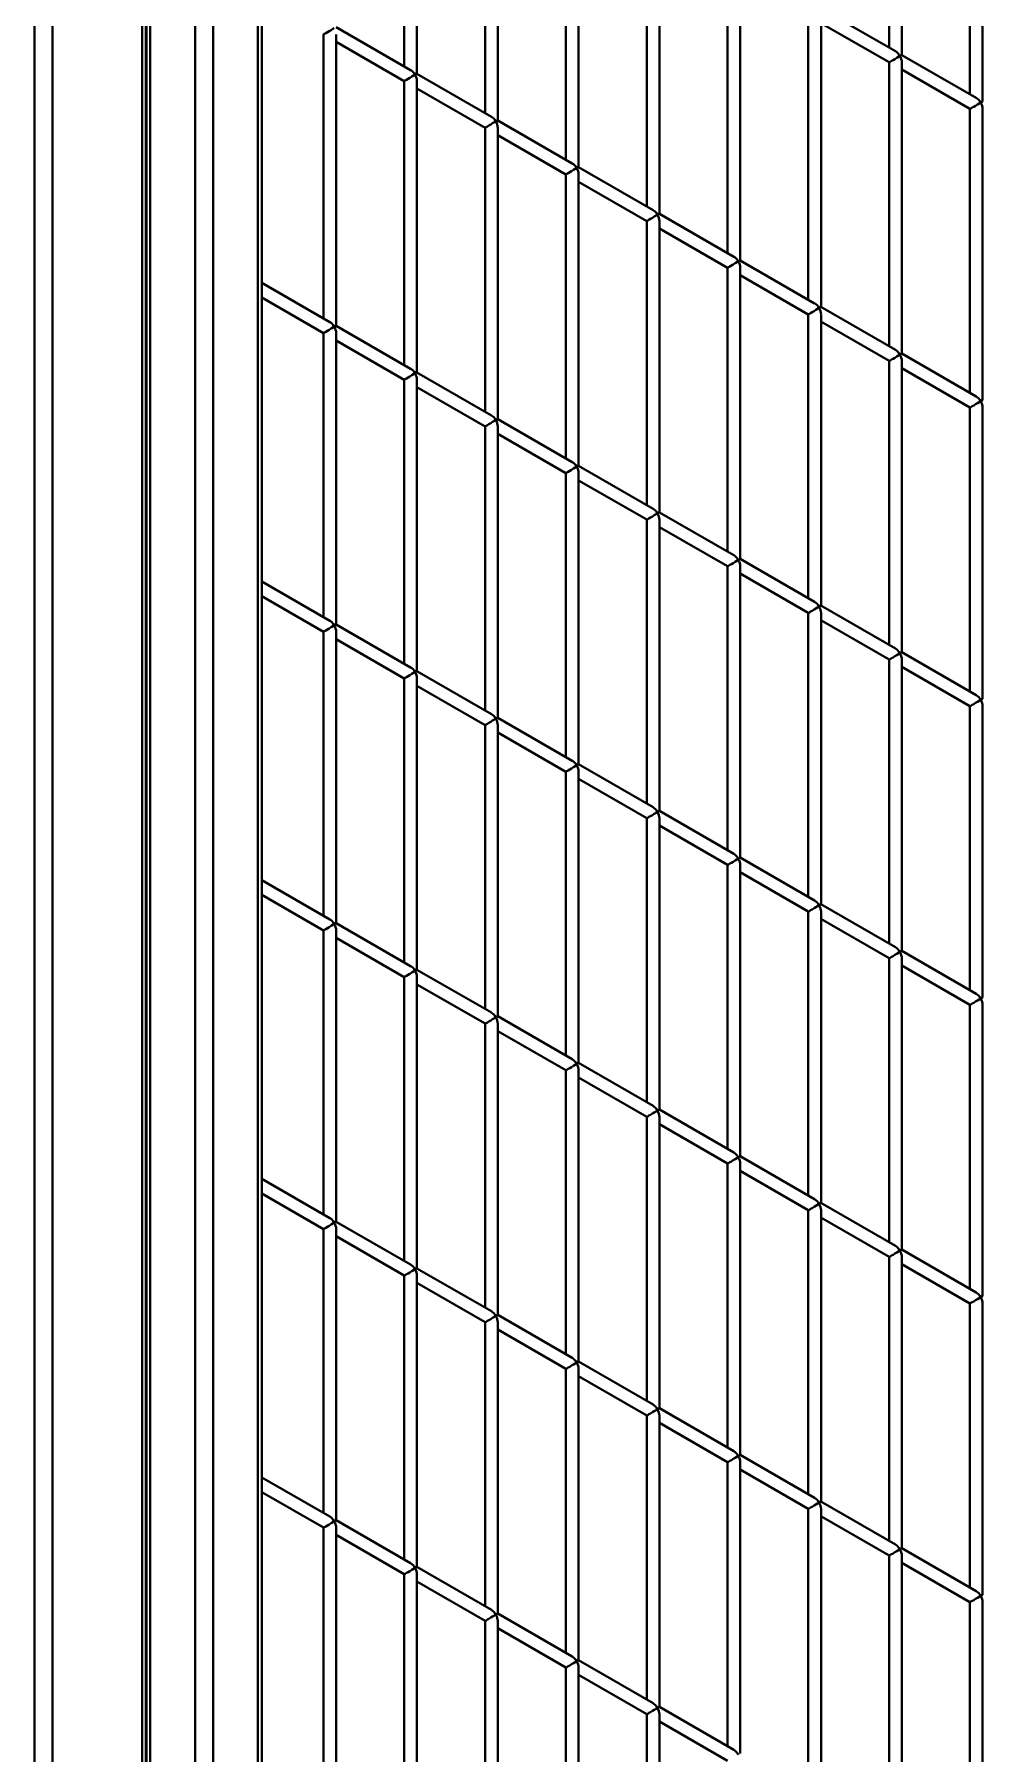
# Model space of a CAD drawing. Header units: millimetres. Extents: x 0 to 420, y 0 to 297.
# Drawn here: x 223.29 to 230.76, y 125.57 to 139.1 of the extents above; entities that cross this region are included whole.
import ezdxf

# ---------------------------------------------------------------- set-up
doc = ezdxf.new("R2010")
doc.units = ezdxf.units.MM

msp = doc.modelspace()

# ---------------------------------------------------------------- linework, layer by layer
at = {"color": 8, "linetype": 'Continuous', "lineweight": 40}
for p, q in [((223.2916, 115.5545), (223.2916, 147.7263)), ((223.433, 147.7263), (223.433, 115.5545)), ((224.1401, 115.1463), (224.1401, 147.3181)), ((224.2038, 142.1494), (224.2038, 118.9018))]:
    msp.add_line(p, q, dxfattribs=at)
at = {"color": 7, "linetype": 'Continuous', "lineweight": 40}
for p, q in [((224.1694, 115.1294), (224.1694, 147.2773)), ((224.5573, 115.763), (224.5573, 145.1584)), ((224.6987, 145.0768), (224.6987, 115.8446)), ((225.0523, 116.0488), (225.0523, 144.4644)), ((225.0816, 116.0657), (225.0816, 144.3659)), ((224.1745, 142.1428), (224.1745, 118.911)), ((230.0227, 141.1988), (230.0227, 138.9991)), ((230.1227, 138.9413), (230.1227, 141.1988)), ((226.2044, 141.0879), (226.2044, 138.8517)), ((226.3044, 138.794), (226.3044, 141.0879)), ((230.6591, 140.8314), (230.6591, 138.6317)), ((230.7591, 138.5739), (230.7591, 140.8314)), ((226.8408, 140.7205), (226.8408, 138.4843)), ((226.9408, 138.4266), (226.9408, 140.7205)), ((227.4772, 140.3531), (227.4772, 138.117)), ((227.5772, 138.0592), (227.5772, 140.3531)), ((228.1136, 139.9857), (228.1136, 137.7496)), ((228.2136, 137.6918), (228.2136, 139.9857)), ((228.75, 139.6184), (228.75, 137.3822)), ((228.85, 137.3245), (228.85, 139.6184)), ((230.0727, 138.9702), (229.4863, 139.3087)), ((229.3864, 139.251), (229.3864, 137.0148)), ((229.4863, 139.1932), (230.0227, 138.8836)), ((229.4864, 136.9571), (229.4864, 139.251)), ((225.568, 139.1036), (225.568, 136.8675)), ((226.2544, 138.8229), (225.668, 139.1614)), ((225.668, 136.8097), (225.668, 139.1036)), ((225.668, 139.0459), (226.2044, 138.7363)), ((230.7091, 138.6028), (230.1227, 138.9413)), ((226.8908, 138.4555), (226.3044, 138.794)), ((230.0227, 138.8836), (230.0227, 136.6474)), ((230.1227, 136.5897), (230.1227, 138.8836)), ((230.1227, 138.8259), (230.6591, 138.5162)), ((226.2044, 138.7363), (226.2044, 136.5001)), ((226.3044, 136.4424), (226.3044, 138.7363)), ((226.3044, 138.6785), (226.8408, 138.3689)), ((230.6591, 138.5162), (230.6591, 136.28)), ((230.7591, 136.2223), (230.7591, 138.5162)), ((226.8408, 138.3689), (226.8408, 136.1327)), ((227.5272, 138.0881), (226.9408, 138.4266)), ((226.9408, 136.075), (226.9408, 138.3689)), ((226.9408, 138.3111), (227.4772, 138.0015)), ((227.4772, 138.0015), (227.4772, 135.7653)), ((228.1636, 137.7207), (227.5772, 138.0592)), ((227.5772, 135.7076), (227.5772, 138.0015)), ((227.5772, 137.9438), (228.1136, 137.6341)), ((228.7999, 137.3533), (228.2136, 137.6918)), ((228.1136, 137.6341), (228.1136, 135.3979)), ((228.2136, 135.3402), (228.2136, 137.6341)), ((228.2136, 137.5764), (228.75, 137.2667)), ((229.4363, 136.9859), (228.85, 137.3245)), ((225.618, 136.8386), (225.0816, 137.1483)), ((228.75, 137.2667), (228.75, 135.0306)), ((228.85, 134.9728), (228.85, 137.2667)), ((228.85, 137.209), (229.3863, 136.8993)), ((225.0816, 137.0328), (225.568, 136.752)), ((229.3864, 136.8993), (229.3864, 134.6632)), ((230.0727, 136.6186), (229.4863, 136.9571)), ((229.4864, 134.6054), (229.4864, 136.8993)), ((225.568, 136.752), (225.568, 134.5158)), ((226.2544, 136.4712), (225.668, 136.8097)), ((225.668, 134.4581), (225.668, 136.752)), ((229.4863, 136.8416), (230.0227, 136.532)), ((225.668, 136.6943), (226.2044, 136.3846)), ((230.0227, 136.532), (230.0227, 134.2958)), ((230.7091, 136.2512), (230.1227, 136.5897)), ((230.1227, 134.2381), (230.1227, 136.532)), ((230.1227, 136.4742), (230.6591, 136.1646)), ((226.2044, 136.3846), (226.2044, 134.1485)), ((226.8908, 136.1038), (226.3044, 136.4424)), ((226.3044, 134.0907), (226.3044, 136.3846)), ((226.3044, 136.3269), (226.8408, 136.0172)), ((227.5272, 135.7365), (226.9408, 136.075)), ((230.6591, 136.1646), (230.6591, 133.9284)), ((230.7591, 133.8707), (230.7591, 136.1646)), ((226.8408, 136.0172), (226.8408, 133.7811)), ((226.9408, 133.7233), (226.9408, 136.0172)), ((226.9408, 135.9595), (227.4772, 135.6499)), ((227.4772, 135.6499), (227.4772, 133.4137)), ((228.1636, 135.3691), (227.5772, 135.7076)), ((227.5772, 133.356), (227.5772, 135.6499)), ((227.5772, 135.5921), (228.1136, 135.2825)), ((228.1136, 135.2825), (228.1136, 133.0463)), ((228.7999, 135.0017), (228.2136, 135.3402)), ((228.2136, 132.9886), (228.2136, 135.2825)), ((228.2136, 135.2247), (228.75, 134.9151)), ((229.4363, 134.6343), (228.85, 134.9728)), ((228.75, 134.9151), (228.75, 132.6789)), ((228.85, 132.6212), (228.85, 134.9151)), ((228.85, 134.8574), (229.3863, 134.5477)), ((225.618, 134.487), (225.0816, 134.7966)), ((225.0816, 134.6812), (225.568, 134.4004)), ((230.0727, 134.2669), (229.4863, 134.6054)), ((226.2544, 134.1196), (225.668, 134.4581)), ((229.3864, 134.5477), (229.3864, 132.3115)), ((229.4863, 134.49), (230.0227, 134.1803)), ((229.4864, 132.2538), (229.4864, 134.5477)), ((225.568, 134.4004), (225.568, 132.1642)), ((225.668, 132.1065), (225.668, 134.4004)), ((225.668, 134.3426), (226.2044, 134.033)), ((230.0227, 134.1803), (230.0227, 131.9441)), ((230.7091, 133.8995), (230.1227, 134.2381)), ((230.1227, 131.8864), (230.1227, 134.1803)), ((226.2044, 134.033), (226.2044, 131.7968)), ((226.8908, 133.7522), (226.3044, 134.0907)), ((226.3044, 131.7391), (226.3044, 134.033)), ((230.1227, 134.1226), (230.6591, 133.8129)), ((226.3044, 133.9753), (226.8408, 133.6656)), ((230.6591, 133.8129), (230.6591, 131.5768)), ((230.7591, 131.519), (230.7591, 133.8129)), ((226.8408, 133.6656), (226.8408, 131.4294)), ((227.5272, 133.3848), (226.9408, 133.7233)), ((226.9408, 131.3717), (226.9408, 133.6656)), ((226.9408, 133.6079), (227.4772, 133.2982)), ((228.1636, 133.0174), (227.5772, 133.356)), ((227.4772, 133.2982), (227.4772, 131.062)), ((227.5772, 131.0043), (227.5772, 133.2982)), ((227.5772, 133.2405), (228.1136, 132.9308)), ((228.7999, 132.6501), (228.2136, 132.9886)), ((228.1136, 132.9308), (228.1136, 130.6947)), ((228.2136, 130.6369), (228.2136, 132.9308)), ((228.2136, 132.8731), (228.75, 132.5634)), ((228.75, 132.5634), (228.75, 130.3273)), ((229.4363, 132.2827), (228.85, 132.6212)), ((228.85, 130.2695), (228.85, 132.5634)), ((225.618, 132.1353), (225.0816, 132.445)), ((228.85, 132.5057), (229.3863, 132.1961)), ((225.0816, 132.3295), (225.568, 132.0487)), ((229.3864, 132.1961), (229.3864, 129.9599)), ((230.0727, 131.9153), (229.4863, 132.2538)), ((229.4863, 132.1383), (230.0227, 131.8287)), ((229.4864, 129.9022), (229.4864, 132.1961)), ((225.568, 132.0487), (225.568, 129.8126)), ((226.2544, 131.7679), (225.668, 132.1065)), ((225.668, 129.7548), (225.668, 132.0487)), ((225.668, 131.991), (226.2044, 131.6813)), ((230.7091, 131.5479), (230.1227, 131.8864)), ((226.8908, 131.4006), (226.3044, 131.7391)), ((230.0227, 131.8287), (230.0227, 129.5925)), ((230.1227, 129.5348), (230.1227, 131.8287)), ((230.1227, 131.771), (230.6591, 131.4613)), ((226.2044, 131.6813), (226.2044, 129.4452)), ((226.3044, 129.3874), (226.3044, 131.6813)), ((226.3044, 131.6236), (226.8408, 131.314)), ((230.6591, 131.4613), (230.6591, 129.2251)), ((230.7591, 129.1674), (230.7591, 131.4613)), ((226.8408, 131.314), (226.8408, 129.0778)), ((227.5272, 131.0332), (226.9408, 131.3717)), ((226.9408, 129.0201), (226.9408, 131.314)), ((226.9408, 131.2562), (227.4772, 130.9466)), ((227.4772, 130.9466), (227.4772, 128.7104)), ((228.1636, 130.6658), (227.5772, 131.0043)), ((227.5772, 128.6527), (227.5772, 130.9466)), ((227.5772, 130.8888), (228.1136, 130.5792)), ((228.7999, 130.2984), (228.2136, 130.6369)), ((228.1136, 130.5792), (228.1136, 128.343)), ((228.2136, 128.2853), (228.2136, 130.5792)), ((228.2136, 130.5215), (228.75, 130.2118)), ((229.4363, 129.931), (228.85, 130.2695)), ((228.75, 130.2118), (228.75, 127.9756)), ((228.85, 127.9179), (228.85, 130.2118)), ((228.85, 130.1541), (229.3863, 129.8444)), ((225.618, 129.7837), (225.0816, 130.0933)), ((225.0816, 129.9779), (225.568, 129.6971)), ((229.3864, 129.8444), (229.3864, 127.6083)), ((230.0727, 129.5636), (229.4863, 129.9022)), ((229.4864, 127.5505), (229.4864, 129.8444)), ((225.568, 129.6971), (225.568, 127.4609)), ((226.2544, 129.4163), (225.668, 129.7548)), ((225.668, 127.4032), (225.668, 129.6971)), ((229.4863, 129.7867), (230.0227, 129.477)), ((225.668, 129.6394), (226.2044, 129.3297)), ((230.0227, 129.477), (230.0227, 127.2409)), ((230.7091, 129.1963), (230.1227, 129.5348)), ((230.1227, 127.1831), (230.1227, 129.477)), ((230.1227, 129.4193), (230.6591, 129.1097)), ((226.2044, 129.3297), (226.2044, 127.0935)), ((226.8908, 129.0489), (226.3044, 129.3874)), ((226.3044, 127.0358), (226.3044, 129.3297)), ((226.3044, 129.272), (226.8408, 128.9623)), ((227.5272, 128.6815), (226.9408, 129.0201)), ((230.6591, 129.1097), (230.6591, 126.8735)), ((230.7591, 126.8158), (230.7591, 129.1097)), ((226.8408, 128.9623), (226.8408, 126.7262)), ((226.9408, 126.6684), (226.9408, 128.9623)), ((226.9408, 128.9046), (227.4772, 128.5949)), ((228.1636, 128.3142), (227.5772, 128.6527)), ((227.4772, 128.5949), (227.4772, 126.3588)), ((227.5772, 126.301), (227.5772, 128.5949)), ((227.5772, 128.5372), (228.1136, 128.2276)), ((228.1136, 128.2276), (228.1136, 125.9914)), ((228.7999, 127.9468), (228.2136, 128.2853)), ((228.2136, 125.9337), (228.2136, 128.2276)), ((228.2136, 128.1698), (228.75, 127.8602)), ((228.75, 127.8602), (228.75, 125.624)), ((229.4363, 127.5794), (228.85, 127.9179)), ((228.85, 125.5663), (228.85, 127.8602)), ((228.85, 127.8024), (229.3863, 127.4928)), ((225.618, 127.4321), (225.0816, 127.7417)), ((225.0816, 127.6262), (225.568, 127.3455)), ((230.0727, 127.212), (229.4863, 127.5505)), ((226.2544, 127.0647), (225.668, 127.4032)), ((229.3864, 127.4928), (229.3864, 125.2566)), ((229.4863, 127.4351), (230.0227, 127.1254)), ((229.4864, 125.1989), (229.4864, 127.4928)), ((225.568, 127.3455), (225.568, 125.1093)), ((225.668, 125.0516), (225.668, 127.3455)), ((225.668, 127.2877), (226.2044, 126.9781)), ((230.0227, 127.1254), (230.0227, 124.8892)), ((230.7091, 126.8446), (230.1227, 127.1831)), ((230.1227, 124.8315), (230.1227, 127.1254)), ((226.8908, 126.6973), (226.3044, 127.0358)), ((230.1227, 127.0677), (230.6591, 126.758)), ((226.2044, 126.9781), (226.2044, 124.7419)), ((226.3044, 124.6842), (226.3044, 126.9781)), ((226.3044, 126.9203), (226.8408, 126.6107)), ((230.6591, 126.758), (230.6591, 124.5219)), ((230.7591, 124.4641), (230.7591, 126.758)), ((226.8408, 126.6107), (226.8408, 124.3745)), ((227.5272, 126.3299), (226.9408, 126.6684)), ((226.9408, 124.3168), (226.9408, 126.6107)), ((226.9408, 126.553), (227.4772, 126.2433)), ((227.4772, 126.2433), (227.4772, 124.0071)), ((228.1636, 125.9625), (227.5772, 126.301)), ((227.5772, 123.9494), (227.5772, 126.2433)), ((227.5772, 126.1856), (228.1136, 125.8759)), ((228.7999, 125.5951), (228.2136, 125.9337)), ((228.1136, 125.8759), (228.1136, 123.6397)), ((228.2136, 123.582), (228.2136, 125.8759)), ((228.2136, 125.8182), (228.75, 125.5085))]:
    msp.add_line(p, q, dxfattribs=at)
for centre, major_axis, ratio, start_param, end_param in [((225.618, 139.1325), (0.05, 0.0289), 0.0000704, 3.141552, 5.4977465), ((230.0727, 138.9125), (0.05, 0.0289), 0.0000704, 3.141552, 5.4977465), ((230.0727, 138.9125), (-0.0354, 0.0612), 0.5773346, 4.7123483, 5.4978278), ((230.0727, 138.9125), (0.05, 0.0289), 0.0000704, 5.4977465, 6.2831447), ((230.0727, 138.9125), (-0.0354, 0.0612), 0.5773346, 3.9269502, 4.7123483), ((226.2544, 138.7651), (0.05, 0.0289), 0.0000704, 3.141552, 5.4977465), ((226.2544, 138.7651), (-0.0354, 0.0612), 0.5773346, 4.7123483, 5.4978278), ((226.2544, 138.7651), (0.05, 0.0289), 0.0000704, 5.4977465, 6.2831447), ((226.2544, 138.7651), (-0.0354, 0.0612), 0.5773346, 3.9269502, 4.7123483), ((230.7091, 138.5451), (0.05, 0.0289), 0.0000704, 3.141552, 5.4977465), ((230.7091, 138.5451), (-0.0354, 0.0612), 0.5773346, 4.7123483, 5.4978278), ((230.7091, 138.5451), (0.05, 0.0289), 0.0000704, 5.4977465, 6.2831447), ((230.7091, 138.5451), (-0.0354, 0.0612), 0.5773346, 3.9269502, 4.7123483), ((226.8908, 138.3977), (0.05, 0.0289), 0.0000704, 3.141552, 5.4977465), ((226.8908, 138.3977), (-0.0354, 0.0612), 0.5773346, 4.7123483, 5.4978278), ((226.8908, 138.3977), (0.05, 0.0289), 0.0000704, 5.4977465, 6.2831447), ((226.8908, 138.3977), (-0.0354, 0.0612), 0.5773346, 3.9269502, 4.7123483), ((227.5272, 138.0304), (-0.0354, 0.0612), 0.5773346, 4.7123483, 5.4978278), ((227.5272, 138.0304), (0.05, 0.0289), 0.0000704, 3.141552, 5.4977465), ((227.5272, 138.0304), (0.05, 0.0289), 0.0000704, 5.4977465, 6.2831447), ((227.5272, 138.0304), (-0.0354, 0.0612), 0.5773346, 3.9269502, 4.7123483), ((228.1636, 137.663), (0.05, 0.0289), 0.0000704, 3.141552, 5.4977465), ((228.1636, 137.663), (-0.0354, 0.0612), 0.5773346, 4.7123483, 5.4978278), ((228.1636, 137.663), (0.05, 0.0289), 0.0000704, 5.4977465, 6.2831447), ((228.1636, 137.663), (-0.0354, 0.0612), 0.5773346, 3.9269502, 4.7123483), ((228.8, 137.2956), (0.05, 0.0289), 0.0000704, 3.141552, 5.4977465), ((228.8, 137.2956), (-0.0354, 0.0612), 0.5773346, 4.7123483, 5.4978278), ((228.8, 137.2956), (0.05, 0.0289), 0.0000704, 5.4977465, 6.2831447), ((228.8, 137.2956), (-0.0354, 0.0612), 0.5773346, 3.9269502, 4.7123483), ((229.4364, 136.9282), (0.05, 0.0289), 0.0000704, 3.141552, 5.4977465), ((229.4364, 136.9282), (-0.0354, 0.0612), 0.5773346, 4.7123483, 5.4978278), ((229.4364, 136.9282), (0.05, 0.0289), 0.0000704, 5.4977465, 6.2831447), ((229.4364, 136.9282), (-0.0354, 0.0612), 0.5773346, 3.9269502, 4.7123483), ((225.618, 136.7809), (0.05, 0.0289), 0.0000704, 3.141552, 5.4977465), ((225.618, 136.7809), (-0.0354, 0.0612), 0.5773346, 4.7123483, 5.4978278), ((225.618, 136.7809), (0.05, 0.0289), 0.0000704, 5.4977465, 6.2831447), ((225.618, 136.7809), (-0.0354, 0.0612), 0.5773346, 3.9269502, 4.7123483), ((230.0727, 136.5608), (-0.0354, 0.0612), 0.5773346, 4.7123483, 5.4978278), ((226.2544, 136.4135), (-0.0354, 0.0612), 0.5773346, 4.7123483, 5.4978278), ((230.0727, 136.5608), (0.05, 0.0289), 0.0000704, 3.141552, 5.4977465), ((230.0727, 136.5608), (0.05, 0.0289), 0.0000704, 5.4977465, 6.2831447), ((230.0727, 136.5608), (-0.0354, 0.0612), 0.5773346, 3.9269502, 4.7123483), ((226.2544, 136.4135), (0.05, 0.0289), 0.0000704, 3.141552, 5.4977465), ((226.2544, 136.4135), (0.05, 0.0289), 0.0000704, 5.4977465, 6.2831447), ((226.2544, 136.4135), (-0.0354, 0.0612), 0.5773346, 3.9269502, 4.7123483), ((230.7091, 136.1934), (0.05, 0.0289), 0.0000704, 3.141552, 5.4977465), ((230.7091, 136.1934), (-0.0354, 0.0612), 0.5773346, 4.7123483, 5.4978278), ((230.7091, 136.1934), (0.05, 0.0289), 0.0000704, 5.4977465, 6.2831447), ((230.7091, 136.1934), (-0.0354, 0.0612), 0.5773346, 3.9269502, 4.7123483), ((226.8908, 136.0461), (0.05, 0.0289), 0.0000704, 3.141552, 5.4977465), ((226.8908, 136.0461), (-0.0354, 0.0612), 0.5773346, 4.7123483, 5.4978278), ((226.8908, 136.0461), (0.05, 0.0289), 0.0000704, 5.4977465, 6.2831447), ((226.8908, 136.0461), (-0.0354, 0.0612), 0.5773346, 3.9269502, 4.7123483), ((227.5272, 135.6787), (0.05, 0.0289), 0.0000704, 3.141552, 5.4977465), ((227.5272, 135.6787), (-0.0354, 0.0612), 0.5773346, 4.7123483, 5.4978278), ((227.5272, 135.6787), (0.05, 0.0289), 0.0000704, 5.4977465, 6.2831447), ((227.5272, 135.6787), (-0.0354, 0.0612), 0.5773346, 3.9269502, 4.7123483), ((228.1636, 135.3113), (0.05, 0.0289), 0.0000704, 3.141552, 5.4977465), ((228.1636, 135.3113), (-0.0354, 0.0612), 0.5773346, 4.7123483, 5.4978278), ((228.1636, 135.3113), (0.05, 0.0289), 0.0000704, 5.4977465, 6.2831447), ((228.1636, 135.3113), (-0.0354, 0.0612), 0.5773346, 3.9269502, 4.7123483), ((228.8, 134.944), (-0.0354, 0.0612), 0.5773346, 4.7123483, 5.4978278), ((228.8, 134.944), (0.05, 0.0289), 0.0000704, 5.4977465, 6.2831447), ((228.8, 134.944), (0.05, 0.0289), 0.0000704, 3.141552, 5.4977465), ((228.8, 134.944), (-0.0354, 0.0612), 0.5773346, 3.9269502, 4.7123483), ((229.4364, 134.5766), (0.05, 0.0289), 0.0000704, 3.141552, 5.4977465), ((229.4364, 134.5766), (-0.0354, 0.0612), 0.5773346, 4.7123483, 5.4978278), ((229.4364, 134.5766), (0.05, 0.0289), 0.0000704, 5.4977465, 6.2831447), ((229.4364, 134.5766), (-0.0354, 0.0612), 0.5773346, 3.9269502, 4.7123483), ((225.618, 134.4292), (0.05, 0.0289), 0.0000704, 3.141552, 5.4977465), ((225.618, 134.4292), (-0.0354, 0.0612), 0.5773346, 4.7123483, 5.4978278), ((225.618, 134.4292), (0.05, 0.0289), 0.0000704, 5.4977465, 6.2831447), ((225.618, 134.4292), (-0.0354, 0.0612), 0.5773346, 3.9269502, 4.7123483), ((230.0727, 134.2092), (0.05, 0.0289), 0.0000704, 3.141552, 5.4977465), ((230.0727, 134.2092), (-0.0354, 0.0612), 0.5773346, 4.7123483, 5.4978278), ((230.0727, 134.2092), (0.05, 0.0289), 0.0000704, 5.4977465, 6.2831447), ((230.0727, 134.2092), (-0.0354, 0.0612), 0.5773346, 3.9269502, 4.7123483), ((226.2544, 134.0619), (0.05, 0.0289), 0.0000704, 3.141552, 5.4977465), ((226.2544, 134.0619), (-0.0354, 0.0612), 0.5773346, 4.7123483, 5.4978278), ((226.2544, 134.0619), (0.05, 0.0289), 0.0000704, 5.4977465, 6.2831447), ((226.2544, 134.0619), (-0.0354, 0.0612), 0.5773346, 3.9269502, 4.7123483), ((230.7091, 133.8418), (-0.0354, 0.0612), 0.5773346, 4.7123483, 5.4978278), ((226.8908, 133.6945), (-0.0354, 0.0612), 0.5773346, 4.7123483, 5.4978278), ((230.7091, 133.8418), (0.05, 0.0289), 0.0000704, 3.141552, 5.4977465), ((230.7091, 133.8418), (0.05, 0.0289), 0.0000704, 5.4977465, 6.2831447), ((230.7091, 133.8418), (-0.0354, 0.0612), 0.5773346, 3.9269502, 4.7123483), ((226.8908, 133.6945), (0.05, 0.0289), 0.0000704, 3.141552, 5.4977465), ((226.8908, 133.6945), (0.05, 0.0289), 0.0000704, 5.4977465, 6.2831447), ((226.8908, 133.6945), (-0.0354, 0.0612), 0.5773346, 3.9269502, 4.7123483), ((227.5272, 133.3271), (0.05, 0.0289), 0.0000704, 3.141552, 5.4977465), ((227.5272, 133.3271), (-0.0354, 0.0612), 0.5773346, 4.7123483, 5.4978278), ((227.5272, 133.3271), (0.05, 0.0289), 0.0000704, 5.4977465, 6.2831447), ((227.5272, 133.3271), (-0.0354, 0.0612), 0.5773346, 3.9269502, 4.7123483), ((228.1636, 132.9597), (0.05, 0.0289), 0.0000704, 3.141552, 5.4977465), ((228.1636, 132.9597), (-0.0354, 0.0612), 0.5773346, 4.7123483, 5.4978278), ((228.1636, 132.9597), (0.05, 0.0289), 0.0000704, 5.4977465, 6.2831447), ((228.1636, 132.9597), (-0.0354, 0.0612), 0.5773346, 3.9269502, 4.7123483), ((228.8, 132.5923), (0.05, 0.0289), 0.0000704, 3.141552, 5.4977465), ((228.8, 132.5923), (-0.0354, 0.0612), 0.5773346, 4.7123483, 5.4978278), ((228.8, 132.5923), (0.05, 0.0289), 0.0000704, 5.4977465, 6.2831447), ((228.8, 132.5923), (-0.0354, 0.0612), 0.5773346, 3.9269502, 4.7123483), ((229.4364, 132.2249), (-0.0354, 0.0612), 0.5773346, 4.7123483, 5.4978278), ((225.618, 132.0776), (-0.0354, 0.0612), 0.5773346, 4.7123483, 5.4978278), ((229.4364, 132.2249), (0.05, 0.0289), 0.0000704, 3.141552, 5.4977465), ((229.4364, 132.2249), (0.05, 0.0289), 0.0000704, 5.4977465, 6.2831447), ((229.4364, 132.2249), (-0.0354, 0.0612), 0.5773346, 3.9269502, 4.7123483), ((225.618, 132.0776), (0.05, 0.0289), 0.0000704, 3.141552, 5.4977465), ((225.618, 132.0776), (0.05, 0.0289), 0.0000704, 5.4977465, 6.2831447), ((225.618, 132.0776), (-0.0354, 0.0612), 0.5773346, 3.9269502, 4.7123483), ((230.0727, 131.8575), (0.05, 0.0289), 0.0000704, 3.141552, 5.4977465), ((230.0727, 131.8575), (-0.0354, 0.0612), 0.5773346, 4.7123483, 5.4978278), ((230.0727, 131.8575), (0.05, 0.0289), 0.0000704, 5.4977465, 6.2831447), ((230.0727, 131.8575), (-0.0354, 0.0612), 0.5773346, 3.9269502, 4.7123483), ((226.2544, 131.7102), (0.05, 0.0289), 0.0000704, 3.141552, 5.4977465), ((226.2544, 131.7102), (-0.0354, 0.0612), 0.5773346, 4.7123483, 5.4978278), ((226.2544, 131.7102), (0.05, 0.0289), 0.0000704, 5.4977465, 6.2831447), ((226.2544, 131.7102), (-0.0354, 0.0612), 0.5773346, 3.9269502, 4.7123483), ((230.7091, 131.4902), (0.05, 0.0289), 0.0000704, 3.141552, 5.4977465), ((230.7091, 131.4902), (-0.0354, 0.0612), 0.5773346, 4.7123483, 5.4978278), ((230.7091, 131.4902), (0.05, 0.0289), 0.0000704, 5.4977465, 6.2831447), ((230.7091, 131.4902), (-0.0354, 0.0612), 0.5773346, 3.9269502, 4.7123483), ((226.8908, 131.3428), (0.05, 0.0289), 0.0000704, 3.141552, 5.4977465), ((226.8908, 131.3428), (-0.0354, 0.0612), 0.5773346, 4.7123483, 5.4978278), ((226.8908, 131.3428), (0.05, 0.0289), 0.0000704, 5.4977465, 6.2831447), ((226.8908, 131.3428), (-0.0354, 0.0612), 0.5773346, 3.9269502, 4.7123483), ((227.5272, 130.9754), (0.05, 0.0289), 0.0000704, 3.141552, 5.4977465), ((227.5272, 130.9754), (-0.0354, 0.0612), 0.5773346, 4.7123483, 5.4978278), ((227.5272, 130.9754), (0.05, 0.0289), 0.0000704, 5.4977465, 6.2831447), ((227.5272, 130.9754), (-0.0354, 0.0612), 0.5773346, 3.9269502, 4.7123483), ((228.1636, 130.6081), (-0.0354, 0.0612), 0.5773346, 4.7123483, 5.4978278), ((228.1636, 130.6081), (0.05, 0.0289), 0.0000704, 5.4977465, 6.2831447), ((228.1636, 130.6081), (0.05, 0.0289), 0.0000704, 3.141552, 5.4977465), ((228.1636, 130.6081), (-0.0354, 0.0612), 0.5773346, 3.9269502, 4.7123483), ((228.8, 130.2407), (0.05, 0.0289), 0.0000704, 3.141552, 5.4977465), ((228.8, 130.2407), (-0.0354, 0.0612), 0.5773346, 4.7123483, 5.4978278), ((228.8, 130.2407), (0.05, 0.0289), 0.0000704, 5.4977465, 6.2831447), ((228.8, 130.2407), (-0.0354, 0.0612), 0.5773346, 3.9269502, 4.7123483), ((229.4364, 129.8733), (0.05, 0.0289), 0.0000704, 3.141552, 5.4977465), ((229.4364, 129.8733), (-0.0354, 0.0612), 0.5773346, 4.7123483, 5.4978278), ((229.4364, 129.8733), (0.05, 0.0289), 0.0000704, 5.4977465, 6.2831447), ((229.4364, 129.8733), (-0.0354, 0.0612), 0.5773346, 3.9269502, 4.7123483), ((225.618, 129.726), (0.05, 0.0289), 0.0000704, 3.141552, 5.4977465), ((225.618, 129.726), (-0.0354, 0.0612), 0.5773346, 4.7123483, 5.4978278), ((225.618, 129.726), (0.05, 0.0289), 0.0000704, 5.4977465, 6.2831447), ((225.618, 129.726), (-0.0354, 0.0612), 0.5773346, 3.9269502, 4.7123483), ((230.0727, 129.5059), (-0.0354, 0.0612), 0.5773346, 4.7123483, 5.4978278), ((230.0727, 129.5059), (0.05, 0.0289), 0.0000704, 3.141552, 5.4977465), ((230.0727, 129.5059), (0.05, 0.0289), 0.0000704, 5.4977465, 6.2831447), ((230.0727, 129.5059), (-0.0354, 0.0612), 0.5773346, 3.9269502, 4.7123483), ((226.2544, 129.3586), (0.05, 0.0289), 0.0000704, 3.141552, 5.4977465), ((226.2544, 129.3586), (-0.0354, 0.0612), 0.5773346, 4.7123483, 5.4978278), ((226.2544, 129.3586), (0.05, 0.0289), 0.0000704, 5.4977465, 6.2831447), ((226.2544, 129.3586), (-0.0354, 0.0612), 0.5773346, 3.9269502, 4.7123483), ((230.7091, 129.1385), (0.05, 0.0289), 0.0000704, 3.141552, 5.4977465), ((230.7091, 129.1385), (-0.0354, 0.0612), 0.5773346, 4.7123483, 5.4978278), ((230.7091, 129.1385), (0.05, 0.0289), 0.0000704, 5.4977465, 6.2831447), ((230.7091, 129.1385), (-0.0354, 0.0612), 0.5773346, 3.9269502, 4.7123483), ((226.8908, 128.9912), (0.05, 0.0289), 0.0000704, 3.141552, 5.4977465), ((226.8908, 128.9912), (-0.0354, 0.0612), 0.5773346, 4.7123483, 5.4978278), ((226.8908, 128.9912), (0.05, 0.0289), 0.0000704, 5.4977465, 6.2831447), ((226.8908, 128.9912), (-0.0354, 0.0612), 0.5773346, 3.9269502, 4.7123483), ((227.5272, 128.6238), (0.05, 0.0289), 0.0000704, 3.141552, 5.4977465), ((227.5272, 128.6238), (-0.0354, 0.0612), 0.5773346, 4.7123483, 5.4978278), ((227.5272, 128.6238), (0.05, 0.0289), 0.0000704, 5.4977465, 6.2831447), ((227.5272, 128.6238), (-0.0354, 0.0612), 0.5773346, 3.9269502, 4.7123483), ((228.1636, 128.2564), (0.05, 0.0289), 0.0000704, 3.141552, 5.4977465), ((228.1636, 128.2564), (-0.0354, 0.0612), 0.5773346, 4.7123483, 5.4978278), ((228.1636, 128.2564), (0.05, 0.0289), 0.0000704, 5.4977465, 6.2831447), ((228.1636, 128.2564), (-0.0354, 0.0612), 0.5773346, 3.9269502, 4.7123483), ((228.8, 127.889), (-0.0354, 0.0612), 0.5773346, 4.7123483, 5.4978278), ((228.8, 127.889), (0.05, 0.0289), 0.0000704, 3.141552, 5.4977465), ((228.8, 127.889), (0.05, 0.0289), 0.0000704, 5.4977465, 6.2831447), ((228.8, 127.889), (-0.0354, 0.0612), 0.5773346, 3.9269502, 4.7123483), ((229.4364, 127.5217), (0.05, 0.0289), 0.0000704, 3.141552, 5.4977465), ((229.4364, 127.5217), (-0.0354, 0.0612), 0.5773346, 4.7123483, 5.4978278), ((229.4364, 127.5217), (0.05, 0.0289), 0.0000704, 5.4977465, 6.2831447), ((229.4364, 127.5217), (-0.0354, 0.0612), 0.5773346, 3.9269502, 4.7123483), ((225.618, 127.3743), (0.05, 0.0289), 0.0000704, 3.141552, 5.4977465), ((225.618, 127.3743), (-0.0354, 0.0612), 0.5773346, 4.7123483, 5.4978278), ((225.618, 127.3743), (0.05, 0.0289), 0.0000704, 5.4977465, 6.2831447), ((225.618, 127.3743), (-0.0354, 0.0612), 0.5773346, 3.9269502, 4.7123483), ((230.0727, 127.1543), (0.05, 0.0289), 0.0000704, 3.141552, 5.4977465), ((230.0727, 127.1543), (-0.0354, 0.0612), 0.5773346, 4.7123483, 5.4978278), ((230.0727, 127.1543), (0.05, 0.0289), 0.0000704, 5.4977465, 6.2831447), ((230.0727, 127.1543), (-0.0354, 0.0612), 0.5773346, 3.9269502, 4.7123483), ((226.2544, 127.0069), (0.05, 0.0289), 0.0000704, 3.141552, 5.4977465), ((226.2544, 127.0069), (-0.0354, 0.0612), 0.5773346, 4.7123483, 5.4978278), ((226.2544, 127.0069), (0.05, 0.0289), 0.0000704, 5.4977465, 6.2831447), ((226.2544, 127.0069), (-0.0354, 0.0612), 0.5773346, 3.9269502, 4.7123483), ((230.7091, 126.7869), (0.05, 0.0289), 0.0000704, 3.141552, 5.4977465), ((230.7091, 126.7869), (-0.0354, 0.0612), 0.5773346, 4.7123483, 5.4978278), ((230.7091, 126.7869), (0.05, 0.0289), 0.0000704, 5.4977465, 6.2831447), ((230.7091, 126.7869), (-0.0354, 0.0612), 0.5773346, 3.9269502, 4.7123483), ((226.8908, 126.6396), (0.05, 0.0289), 0.0000704, 3.141552, 5.4977465), ((226.8908, 126.6396), (-0.0354, 0.0612), 0.5773346, 4.7123483, 5.4978278), ((226.8908, 126.6396), (0.05, 0.0289), 0.0000704, 5.4977465, 6.2831447), ((226.8908, 126.6396), (-0.0354, 0.0612), 0.5773346, 3.9269502, 4.7123483), ((227.5272, 126.2722), (-0.0354, 0.0612), 0.5773346, 4.7123483, 5.4978278), ((227.5272, 126.2722), (0.05, 0.0289), 0.0000704, 3.141552, 5.4977465), ((227.5272, 126.2722), (0.05, 0.0289), 0.0000704, 5.4977465, 6.2831447), ((227.5272, 126.2722), (-0.0354, 0.0612), 0.5773346, 3.9269502, 4.7123483), ((228.1636, 125.9048), (0.05, 0.0289), 0.0000704, 3.141552, 5.4977465), ((228.1636, 125.9048), (-0.0354, 0.0612), 0.5773346, 4.7123483, 5.4978278), ((228.1636, 125.9048), (0.05, 0.0289), 0.0000704, 5.4977465, 6.2831447), ((228.1636, 125.9048), (-0.0354, 0.0612), 0.5773346, 3.9269502, 4.7123483), ((228.8, 125.5374), (-0.0354, 0.0612), 0.5773346, 4.7123483, 5.4978278)]:
    msp.add_ellipse(centre, major_axis=major_axis, ratio=ratio, start_param=start_param, end_param=end_param, dxfattribs=at)

doc.saveas('drawing.dxf')
